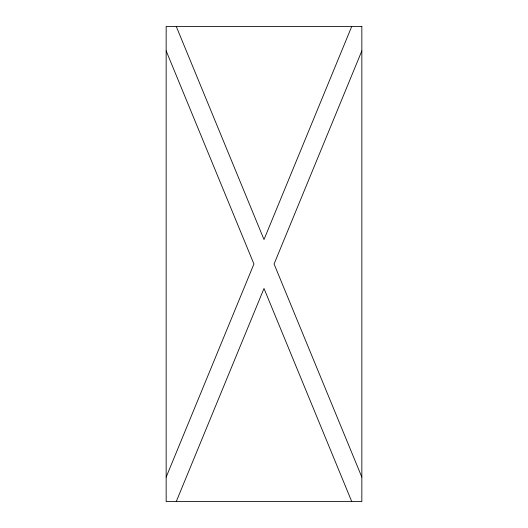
<?xml version="1.0" encoding="UTF-8"?>
<svg xmlns="http://www.w3.org/2000/svg" width="528" height="528" viewBox="0 0 528 528"><rect width="100%" height="100%" fill="white"/><g stroke="black" fill="none" stroke-linecap="round" stroke-linejoin="round"><path stroke-width="0.79" d="M166.162 477.127L253.922 264L166.162 50.873M351.76 26.4L264 239.527L176.24 26.4M176.24 501.6L264 288.473L351.76 501.6M361.838 50.873L274.078 264L361.838 477.127M361.838 26.4L166.162 26.4L166.162 501.6L361.838 501.6L361.838 26.4"/></g></svg>
